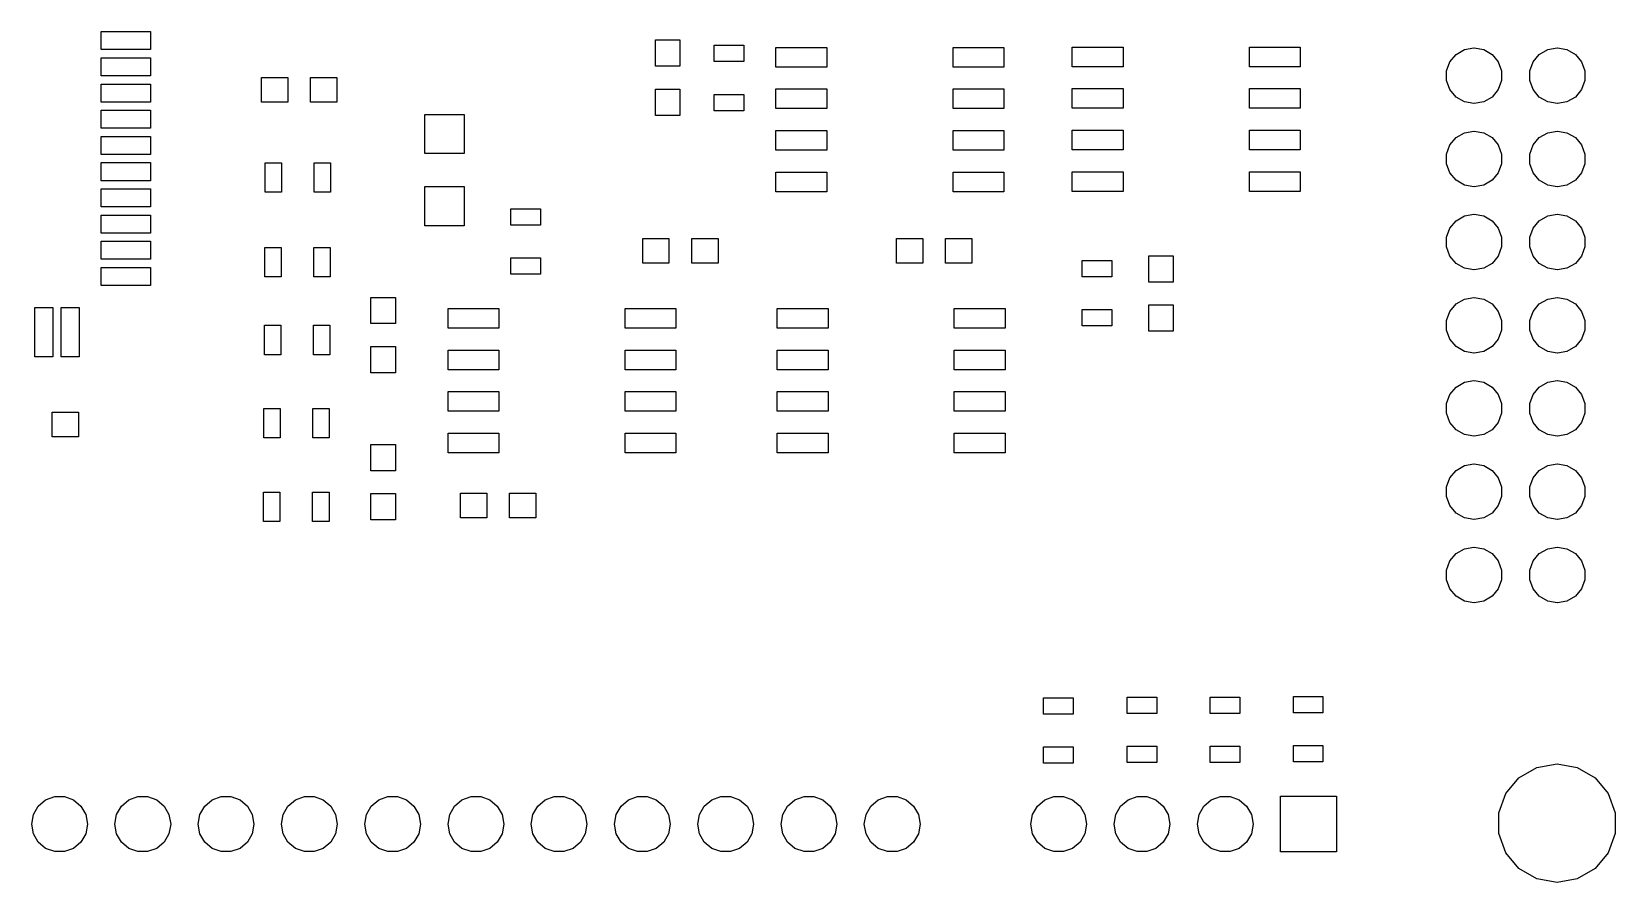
# Model space of a CAD drawing. Extents: x 91.5 to 189.2, y -112.8 to -61.
# Drawn here: x 140.89 to 189.2, y -112.82 to -86.84 of the extents above; entities that cross this region are included whole.
import ezdxf

# ---------------------------------------------------------------- set-up
doc = ezdxf.new("R2010")
doc.units = 0
doc.header["$MEASUREMENT"] = 0
doc.layers.add('BLACK', color=7, linetype='CONTINUOUS')

msp = doc.modelspace()

# ---------------------------------------------------------------- linework, layer by layer
at = {"layer": 'Black'}
for p, q in [((143.01, -87.395), (143.01, -86.845)), ((143.01, -86.845), (144.51, -86.845)), ((144.51, -86.845), (144.51, -87.395)), ((144.51, -87.395), (143.01, -87.395)), ((159.915, -87.9), (159.915, -87.1)), ((159.915, -87.1), (160.665, -87.1)), ((160.665, -87.1), (160.665, -87.9)), ((161.71, -87.76), (161.71, -87.26)), ((161.71, -87.26), (162.61, -87.26)), ((162.61, -87.26), (162.61, -87.76)), ((163.595, -87.925), (163.595, -87.325)), ((163.595, -87.325), (165.145, -87.325)), ((165.145, -87.325), (165.145, -87.925)), ((168.995, -87.925), (168.995, -87.325)), ((168.995, -87.325), (170.545, -87.325)), ((170.545, -87.325), (170.545, -87.925)), ((172.635, -87.915), (172.635, -87.315)), ((172.635, -87.315), (174.185, -87.315)), ((174.185, -87.315), (174.185, -87.915)), ((178.035, -87.915), (178.035, -87.315)), ((178.035, -87.315), (179.585, -87.315)), ((179.585, -87.315), (179.585, -87.915)), ((184.34, -87.5389), (184.596, -87.3913)), ((184.596, -87.3913), (184.887, -87.34)), ((184.887, -87.34), (184.893, -87.34)), ((184.893, -87.34), (185.184, -87.3913)), ((185.184, -87.3913), (185.44, -87.5389)), ((186.88, -87.5389), (187.136, -87.3913)), ((187.136, -87.3913), (187.427, -87.34)), ((187.427, -87.34), (187.433, -87.34)), ((187.433, -87.34), (187.724, -87.3913)), ((187.724, -87.3913), (187.98, -87.5389)), ((143.01, -88.195), (143.01, -87.645)), ((143.01, -87.645), (144.51, -87.645)), ((144.51, -87.645), (144.51, -88.195)), ((160.665, -87.9), (159.915, -87.9)), ((162.61, -87.76), (161.71, -87.76)), ((174.185, -87.915), (172.635, -87.915)), ((179.585, -87.915), (178.035, -87.915)), ((184.05, -88.0424), (184.151, -87.765)), ((184.151, -87.765), (184.34, -87.5389)), ((185.44, -87.5389), (185.629, -87.765)), ((185.629, -87.765), (185.73, -88.0424)), ((186.59, -88.0424), (186.691, -87.765)), ((186.691, -87.765), (186.88, -87.5389)), ((187.98, -87.5389), (188.169, -87.765)), ((188.169, -87.765), (188.27, -88.0424)), ((144.51, -88.195), (143.01, -88.195)), ((147.9, -88.995), (147.9, -88.245)), ((147.9, -88.245), (148.7, -88.245)), ((148.7, -88.245), (148.7, -88.995)), ((149.4, -88.995), (149.4, -88.245)), ((149.4, -88.245), (150.2, -88.245)), ((150.2, -88.245), (150.2, -88.995)), ((165.145, -87.925), (163.595, -87.925)), ((170.545, -87.925), (168.995, -87.925)), ((184.05, -88.3376), (184.05, -88.0424)), ((184.151, -88.615), (184.05, -88.3376)), ((185.73, -88.3376), (185.629, -88.615)), ((185.73, -88.0424), (185.73, -88.3376)), ((186.59, -88.3376), (186.59, -88.0424)), ((186.691, -88.615), (186.59, -88.3376)), ((188.27, -88.3376), (188.169, -88.615)), ((188.27, -88.0424), (188.27, -88.3376)), ((143.01, -88.995), (143.01, -88.445)), ((143.01, -88.445), (144.51, -88.445)), ((144.51, -88.445), (144.51, -88.995)), ((159.915, -89.4), (159.915, -88.6)), ((159.915, -88.6), (160.665, -88.6)), ((160.665, -88.6), (160.665, -89.4)), ((161.71, -89.26), (161.71, -88.76)), ((161.71, -88.76), (162.61, -88.76)), ((162.61, -88.76), (162.61, -89.26)), ((163.595, -89.195), (163.595, -88.595)), ((163.595, -88.595), (165.145, -88.595)), ((165.145, -88.595), (165.145, -89.195)), ((168.995, -89.195), (168.995, -88.595)), ((168.995, -88.595), (170.545, -88.595)), ((170.545, -88.595), (170.545, -89.195)), ((172.635, -89.185), (172.635, -88.585)), ((172.635, -88.585), (174.185, -88.585)), ((174.185, -88.585), (174.185, -89.185)), ((178.035, -89.185), (178.035, -88.585)), ((178.035, -88.585), (179.585, -88.585)), ((179.585, -88.585), (179.585, -89.185)), ((184.34, -88.8411), (184.151, -88.615)), ((184.596, -88.9887), (184.34, -88.8411)), ((185.44, -88.8411), (185.184, -88.9887)), ((185.629, -88.615), (185.44, -88.8411)), ((186.88, -88.8411), (186.691, -88.615)), ((187.136, -88.9887), (186.88, -88.8411)), ((187.98, -88.8411), (187.724, -88.9887)), ((188.169, -88.615), (187.98, -88.8411)), ((144.51, -88.995), (143.01, -88.995)), ((143.01, -89.795), (143.01, -89.245)), ((143.01, -89.245), (144.51, -89.245)), ((144.51, -89.245), (144.51, -89.795)), ((148.7, -88.995), (147.9, -88.995)), ((150.2, -88.995), (149.4, -88.995)), ((152.88, -90.57), (152.88, -89.37)), ((152.88, -89.37), (154.08, -89.37)), ((154.08, -89.37), (154.08, -90.57)), ((162.61, -89.26), (161.71, -89.26)), ((165.145, -89.195), (163.595, -89.195)), ((170.545, -89.195), (168.995, -89.195)), ((174.185, -89.185), (172.635, -89.185)), ((179.585, -89.185), (178.035, -89.185)), ((184.887, -89.04), (184.596, -88.9887)), ((184.893, -89.04), (184.887, -89.04)), ((185.184, -88.9887), (184.893, -89.04)), ((187.427, -89.04), (187.136, -88.9887)), ((187.433, -89.04), (187.427, -89.04)), ((187.724, -88.9887), (187.433, -89.04)), ((144.51, -89.795), (143.01, -89.795)), ((160.665, -89.4), (159.915, -89.4)), ((143.01, -90.595), (143.01, -90.045)), ((143.01, -90.045), (144.51, -90.045)), ((144.51, -90.045), (144.51, -90.595)), ((163.595, -90.465), (163.595, -89.865)), ((163.595, -89.865), (165.145, -89.865)), ((165.145, -89.865), (165.145, -90.465)), ((168.995, -90.465), (168.995, -89.865)), ((168.995, -89.865), (170.545, -89.865)), ((170.545, -89.865), (170.545, -90.465)), ((172.635, -90.455), (172.635, -89.855)), ((172.635, -89.855), (174.185, -89.855)), ((174.185, -89.855), (174.185, -90.455)), ((178.035, -90.455), (178.035, -89.855)), ((178.035, -89.855), (179.585, -89.855)), ((179.585, -89.855), (179.585, -90.455)), ((184.05, -90.5824), (184.151, -90.305)), ((184.151, -90.305), (184.34, -90.0789)), ((184.34, -90.0789), (184.596, -89.9313)), ((184.596, -89.9313), (184.887, -89.88)), ((184.887, -89.88), (184.893, -89.88)), ((184.893, -89.88), (185.184, -89.9313)), ((185.184, -89.9313), (185.44, -90.0789)), ((185.44, -90.0789), (185.629, -90.305)), ((185.629, -90.305), (185.73, -90.5824)), ((186.59, -90.5824), (186.691, -90.305)), ((186.691, -90.305), (186.88, -90.0789)), ((186.88, -90.0789), (187.136, -89.9313)), ((187.136, -89.9313), (187.427, -89.88)), ((187.427, -89.88), (187.433, -89.88)), ((187.433, -89.88), (187.724, -89.9313)), ((187.724, -89.9313), (187.98, -90.0789)), ((187.98, -90.0789), (188.169, -90.305)), ((188.169, -90.305), (188.27, -90.5824)), ((144.51, -90.595), (143.01, -90.595)), ((154.08, -90.57), (152.88, -90.57)), ((165.145, -90.465), (163.595, -90.465)), ((170.545, -90.465), (168.995, -90.465)), ((174.185, -90.455), (172.635, -90.455)), ((179.585, -90.455), (178.035, -90.455)), ((184.05, -90.8776), (184.05, -90.5824)), ((185.73, -90.5824), (185.73, -90.8776)), ((186.59, -90.8776), (186.59, -90.5824)), ((188.27, -90.5824), (188.27, -90.8776)), ((143.01, -91.395), (143.01, -90.845)), ((143.01, -90.845), (144.51, -90.845)), ((144.51, -90.845), (144.51, -91.395)), ((148.01, -91.75), (148.01, -90.85)), ((148.01, -90.85), (148.51, -90.85)), ((148.51, -90.85), (148.51, -91.75)), ((149.51, -91.75), (149.51, -90.85)), ((149.51, -90.85), (150.01, -90.85)), ((150.01, -90.85), (150.01, -91.75)), ((163.595, -91.735), (163.595, -91.135)), ((163.595, -91.135), (165.145, -91.135)), ((165.145, -91.135), (165.145, -91.735)), ((168.995, -91.735), (168.995, -91.135)), ((168.995, -91.135), (170.545, -91.135)), ((170.545, -91.135), (170.545, -91.735)), ((172.635, -91.725), (172.635, -91.125)), ((172.635, -91.125), (174.185, -91.125)), ((174.185, -91.125), (174.185, -91.725)), ((178.035, -91.725), (178.035, -91.125)), ((178.035, -91.125), (179.585, -91.125)), ((179.585, -91.125), (179.585, -91.725)), ((184.151, -91.155), (184.05, -90.8776)), ((184.34, -91.3811), (184.151, -91.155)), ((185.629, -91.155), (185.44, -91.3811)), ((185.73, -90.8776), (185.629, -91.155)), ((186.691, -91.155), (186.59, -90.8776)), ((186.88, -91.3811), (186.691, -91.155)), ((188.169, -91.155), (187.98, -91.3811)), ((188.27, -90.8776), (188.169, -91.155)), ((144.51, -91.395), (143.01, -91.395)), ((143.01, -92.195), (143.01, -91.645)), ((143.01, -91.645), (144.51, -91.645)), ((144.51, -91.645), (144.51, -92.195)), ((148.51, -91.75), (148.01, -91.75)), ((150.01, -91.75), (149.51, -91.75)), ((152.88, -92.77), (152.88, -91.57)), ((152.88, -91.57), (154.08, -91.57)), ((154.08, -91.57), (154.08, -92.77)), ((165.145, -91.735), (163.595, -91.735)), ((170.545, -91.735), (168.995, -91.735)), ((174.185, -91.725), (172.635, -91.725)), ((179.585, -91.725), (178.035, -91.725)), ((184.596, -91.5287), (184.34, -91.3811)), ((184.887, -91.58), (184.596, -91.5287)), ((184.893, -91.58), (184.887, -91.58)), ((185.184, -91.5287), (184.893, -91.58)), ((185.44, -91.3811), (185.184, -91.5287)), ((187.136, -91.5287), (186.88, -91.3811)), ((187.427, -91.58), (187.136, -91.5287)), ((187.433, -91.58), (187.427, -91.58)), ((187.724, -91.5287), (187.433, -91.58)), ((187.98, -91.3811), (187.724, -91.5287)), ((144.51, -92.195), (143.01, -92.195)), ((155.51, -92.75), (155.51, -92.25)), ((155.51, -92.25), (156.41, -92.25)), ((156.41, -92.25), (156.41, -92.75)), ((143.01, -92.995), (143.01, -92.445)), ((143.01, -92.445), (144.51, -92.445)), ((144.51, -92.445), (144.51, -92.995)), ((156.41, -92.75), (155.51, -92.75)), ((184.151, -92.845), (184.34, -92.6189)), ((184.34, -92.6189), (184.596, -92.4713)), ((184.596, -92.4713), (184.887, -92.42)), ((184.887, -92.42), (184.893, -92.42)), ((184.893, -92.42), (185.184, -92.4713)), ((185.184, -92.4713), (185.44, -92.6189)), ((185.44, -92.6189), (185.629, -92.845)), ((186.691, -92.845), (186.88, -92.6189)), ((186.88, -92.6189), (187.136, -92.4713)), ((187.136, -92.4713), (187.427, -92.42)), ((187.427, -92.42), (187.433, -92.42)), ((187.433, -92.42), (187.724, -92.4713)), ((187.724, -92.4713), (187.98, -92.6189)), ((187.98, -92.6189), (188.169, -92.845)), ((144.51, -92.995), (143.01, -92.995)), ((154.08, -92.77), (152.88, -92.77)), ((159.53, -93.915), (159.53, -93.165)), ((159.53, -93.165), (160.33, -93.165)), ((160.33, -93.165), (160.33, -93.915)), ((161.03, -93.915), (161.03, -93.165)), ((161.03, -93.165), (161.83, -93.165)), ((161.83, -93.165), (161.83, -93.915)), ((167.27, -93.915), (167.27, -93.165)), ((167.27, -93.165), (168.07, -93.165)), ((168.07, -93.165), (168.07, -93.915)), ((168.77, -93.915), (168.77, -93.165)), ((168.77, -93.165), (169.57, -93.165)), ((169.57, -93.165), (169.57, -93.915)), ((184.05, -93.1224), (184.151, -92.845)), ((184.05, -93.4176), (184.05, -93.1224)), ((185.629, -92.845), (185.73, -93.1224)), ((185.73, -93.1224), (185.73, -93.4176)), ((186.59, -93.1224), (186.691, -92.845)), ((186.59, -93.4176), (186.59, -93.1224)), ((188.169, -92.845), (188.27, -93.1224)), ((188.27, -93.1224), (188.27, -93.4176)), ((143.01, -93.795), (143.01, -93.245)), ((143.01, -93.245), (144.51, -93.245)), ((144.51, -93.245), (144.51, -93.795)), ((148, -94.33), (148, -93.43)), ((148, -93.43), (148.5, -93.43)), ((148.5, -93.43), (148.5, -94.33)), ((149.5, -94.33), (149.5, -93.43)), ((149.5, -93.43), (150, -93.43)), ((150, -93.43), (150, -94.33)), ((174.965, -94.49), (174.965, -93.69)), ((174.965, -93.69), (175.715, -93.69)), ((175.715, -93.69), (175.715, -94.49)), ((184.151, -93.695), (184.05, -93.4176)), ((184.34, -93.9211), (184.151, -93.695)), ((185.629, -93.695), (185.44, -93.9211)), ((185.73, -93.4176), (185.629, -93.695)), ((186.691, -93.695), (186.59, -93.4176)), ((186.88, -93.9211), (186.691, -93.695)), ((188.169, -93.695), (187.98, -93.9211)), ((188.27, -93.4176), (188.169, -93.695)), ((144.51, -93.795), (143.01, -93.795)), ((143.01, -94.595), (143.01, -94.045)), ((143.01, -94.045), (144.51, -94.045)), ((144.51, -94.045), (144.51, -94.595)), ((155.51, -94.25), (155.51, -93.75)), ((155.51, -93.75), (156.41, -93.75)), ((156.41, -93.75), (156.41, -94.25)), ((160.33, -93.915), (159.53, -93.915)), ((161.83, -93.915), (161.03, -93.915)), ((168.07, -93.915), (167.27, -93.915)), ((169.57, -93.915), (168.77, -93.915)), ((172.94, -94.33), (172.94, -93.83)), ((172.94, -93.83), (173.84, -93.83)), ((173.84, -93.83), (173.84, -94.33)), ((184.596, -94.0687), (184.34, -93.9211)), ((184.887, -94.12), (184.596, -94.0687)), ((184.893, -94.12), (184.887, -94.12)), ((185.184, -94.0687), (184.893, -94.12)), ((185.44, -93.9211), (185.184, -94.0687)), ((187.136, -94.0687), (186.88, -93.9211)), ((187.427, -94.12), (187.136, -94.0687)), ((187.433, -94.12), (187.427, -94.12)), ((187.724, -94.0687), (187.433, -94.12)), ((187.98, -93.9211), (187.724, -94.0687)), ((144.51, -94.595), (143.01, -94.595)), ((148.5, -94.33), (148, -94.33)), ((150, -94.33), (149.5, -94.33)), ((156.41, -94.25), (155.51, -94.25)), ((173.84, -94.33), (172.94, -94.33)), ((175.715, -94.49), (174.965, -94.49)), ((151.235, -95.76), (151.235, -94.96)), ((151.235, -94.96), (151.985, -94.96)), ((151.985, -94.96), (151.985, -95.76)), ((184.151, -95.385), (184.34, -95.1589)), ((184.34, -95.1589), (184.596, -95.0113)), ((184.596, -95.0113), (184.887, -94.96)), ((184.887, -94.96), (184.893, -94.96)), ((184.893, -94.96), (185.184, -95.0113)), ((185.184, -95.0113), (185.44, -95.1589)), ((185.44, -95.1589), (185.629, -95.385)), ((186.691, -95.385), (186.88, -95.1589)), ((186.88, -95.1589), (187.136, -95.0113)), ((187.136, -95.0113), (187.427, -94.96)), ((187.427, -94.96), (187.433, -94.96)), ((187.433, -94.96), (187.724, -95.0113)), ((187.724, -95.0113), (187.98, -95.1589)), ((187.98, -95.1589), (188.169, -95.385)), ((140.985, -96.77), (140.985, -95.27)), ((140.985, -95.27), (141.535, -95.27)), ((141.535, -95.27), (141.535, -96.77)), ((141.785, -96.77), (141.785, -95.27)), ((141.785, -95.27), (142.335, -95.27)), ((142.335, -95.27), (142.335, -96.77)), ((153.595, -95.895), (153.595, -95.295)), ((153.595, -95.295), (155.145, -95.295)), ((155.145, -95.295), (155.145, -95.895)), ((158.995, -95.895), (158.995, -95.295)), ((158.995, -95.295), (160.545, -95.295)), ((160.545, -95.295), (160.545, -95.895)), ((163.635, -95.895), (163.635, -95.295)), ((163.635, -95.295), (165.185, -95.295)), ((165.185, -95.295), (165.185, -95.895)), ((169.035, -95.895), (169.035, -95.295)), ((169.035, -95.295), (170.585, -95.295)), ((170.585, -95.295), (170.585, -95.895)), ((172.94, -95.83), (172.94, -95.33)), ((172.94, -95.33), (173.84, -95.33)), ((173.84, -95.33), (173.84, -95.83)), ((174.965, -95.99), (174.965, -95.19)), ((174.965, -95.19), (175.715, -95.19)), ((175.715, -95.19), (175.715, -95.99)), ((184.05, -95.6624), (184.151, -95.385)), ((185.629, -95.385), (185.73, -95.6624)), ((186.59, -95.6624), (186.691, -95.385)), ((188.169, -95.385), (188.27, -95.6624)), ((147.99, -96.71), (147.99, -95.81)), ((147.99, -95.81), (148.49, -95.81)), ((148.49, -95.81), (148.49, -96.71)), ((149.49, -96.71), (149.49, -95.81)), ((149.49, -95.81), (149.99, -95.81)), ((149.99, -95.81), (149.99, -96.71)), ((151.985, -95.76), (151.235, -95.76)), ((155.145, -95.895), (153.595, -95.895)), ((160.545, -95.895), (158.995, -95.895)), ((165.185, -95.895), (163.635, -95.895)), ((170.585, -95.895), (169.035, -95.895)), ((173.84, -95.83), (172.94, -95.83)), ((175.715, -95.99), (174.965, -95.99)), ((184.05, -95.9576), (184.05, -95.6624)), ((184.151, -96.235), (184.05, -95.9576)), ((185.73, -95.9576), (185.629, -96.235)), ((185.73, -95.6624), (185.73, -95.9576)), ((186.59, -95.9576), (186.59, -95.6624)), ((186.691, -96.235), (186.59, -95.9576)), ((188.27, -95.9576), (188.169, -96.235)), ((188.27, -95.6624), (188.27, -95.9576)), ((151.235, -97.26), (151.235, -96.46)), ((151.235, -96.46), (151.985, -96.46)), ((151.985, -96.46), (151.985, -97.26)), ((153.595, -97.165), (153.595, -96.565)), ((153.595, -96.565), (155.145, -96.565)), ((155.145, -96.565), (155.145, -97.165)), ((158.995, -97.165), (158.995, -96.565)), ((158.995, -96.565), (160.545, -96.565)), ((160.545, -96.565), (160.545, -97.165)), ((163.635, -97.165), (163.635, -96.565)), ((163.635, -96.565), (165.185, -96.565)), ((165.185, -96.565), (165.185, -97.165)), ((169.035, -97.165), (169.035, -96.565)), ((169.035, -96.565), (170.585, -96.565)), ((170.585, -96.565), (170.585, -97.165)), ((184.34, -96.4611), (184.151, -96.235)), ((184.596, -96.6087), (184.34, -96.4611)), ((184.887, -96.66), (184.596, -96.6087)), ((185.184, -96.6087), (184.893, -96.66)), ((185.44, -96.4611), (185.184, -96.6087)), ((185.629, -96.235), (185.44, -96.4611)), ((186.88, -96.4611), (186.691, -96.235)), ((187.136, -96.6087), (186.88, -96.4611)), ((187.427, -96.66), (187.136, -96.6087)), ((187.724, -96.6087), (187.433, -96.66)), ((187.98, -96.4611), (187.724, -96.6087)), ((188.169, -96.235), (187.98, -96.4611)), ((141.535, -96.77), (140.985, -96.77)), ((142.335, -96.77), (141.785, -96.77)), ((148.49, -96.71), (147.99, -96.71)), ((149.99, -96.71), (149.49, -96.71)), ((184.893, -96.66), (184.887, -96.66)), ((187.433, -96.66), (187.427, -96.66)), ((151.985, -97.26), (151.235, -97.26)), ((155.145, -97.165), (153.595, -97.165)), ((160.545, -97.165), (158.995, -97.165)), ((165.185, -97.165), (163.635, -97.165)), ((170.585, -97.165), (169.035, -97.165)), ((184.34, -97.6989), (184.596, -97.5513)), ((184.596, -97.5513), (184.887, -97.5)), ((184.887, -97.5), (184.893, -97.5)), ((184.893, -97.5), (185.184, -97.5513)), ((185.184, -97.5513), (185.44, -97.6989)), ((186.88, -97.6989), (187.136, -97.5513)), ((187.136, -97.5513), (187.427, -97.5)), ((187.427, -97.5), (187.433, -97.5)), ((187.433, -97.5), (187.724, -97.5513)), ((187.724, -97.5513), (187.98, -97.6989)), ((153.595, -98.435), (153.595, -97.835)), ((153.595, -97.835), (155.145, -97.835)), ((155.145, -97.835), (155.145, -98.435)), ((158.995, -98.435), (158.995, -97.835)), ((158.995, -97.835), (160.545, -97.835)), ((160.545, -97.835), (160.545, -98.435)), ((163.635, -98.435), (163.635, -97.835)), ((163.635, -97.835), (165.185, -97.835)), ((165.185, -97.835), (165.185, -98.435)), ((169.035, -98.435), (169.035, -97.835)), ((169.035, -97.835), (170.585, -97.835)), ((170.585, -97.835), (170.585, -98.435)), ((184.05, -98.2024), (184.151, -97.925)), ((184.151, -97.925), (184.34, -97.6989)), ((185.44, -97.6989), (185.629, -97.925)), ((185.629, -97.925), (185.73, -98.2024)), ((186.59, -98.2024), (186.691, -97.925)), ((186.691, -97.925), (186.88, -97.6989)), ((187.98, -97.6989), (188.169, -97.925)), ((188.169, -97.925), (188.27, -98.2024)), ((141.52, -99.215), (141.52, -98.465)), ((141.52, -98.465), (142.32, -98.465)), ((142.32, -98.465), (142.32, -99.215)), ((147.97, -99.25), (147.97, -98.35)), ((147.97, -98.35), (148.47, -98.35)), ((148.47, -98.35), (148.47, -99.25)), ((149.47, -99.25), (149.47, -98.35)), ((149.47, -98.35), (149.97, -98.35)), ((149.97, -98.35), (149.97, -99.25)), ((155.145, -98.435), (153.595, -98.435)), ((160.545, -98.435), (158.995, -98.435)), ((165.185, -98.435), (163.635, -98.435)), ((170.585, -98.435), (169.035, -98.435)), ((184.05, -98.4976), (184.05, -98.2024)), ((184.151, -98.775), (184.05, -98.4976)), ((185.73, -98.4976), (185.629, -98.775)), ((185.73, -98.2024), (185.73, -98.4976)), ((186.59, -98.4976), (186.59, -98.2024)), ((186.691, -98.775), (186.59, -98.4976)), ((188.27, -98.4976), (188.169, -98.775)), ((188.27, -98.2024), (188.27, -98.4976)), ((184.34, -99.0011), (184.151, -98.775)), ((184.596, -99.1487), (184.34, -99.0011)), ((185.44, -99.0011), (185.184, -99.1487)), ((185.629, -98.775), (185.44, -99.0011)), ((186.88, -99.0011), (186.691, -98.775)), ((187.136, -99.1487), (186.88, -99.0011)), ((187.98, -99.0011), (187.724, -99.1487)), ((188.169, -98.775), (187.98, -99.0011)), ((142.32, -99.215), (141.52, -99.215)), ((148.47, -99.25), (147.97, -99.25)), ((149.97, -99.25), (149.47, -99.25)), ((151.235, -100.25), (151.235, -99.45)), ((151.235, -99.45), (151.985, -99.45)), ((151.985, -99.45), (151.985, -100.25)), ((153.595, -99.705), (153.595, -99.105)), ((153.595, -99.105), (155.145, -99.105)), ((155.145, -99.105), (155.145, -99.705)), ((158.995, -99.705), (158.995, -99.105)), ((158.995, -99.105), (160.545, -99.105)), ((160.545, -99.105), (160.545, -99.705)), ((163.635, -99.705), (163.635, -99.105)), ((163.635, -99.105), (165.185, -99.105)), ((165.185, -99.105), (165.185, -99.705)), ((169.035, -99.705), (169.035, -99.105)), ((169.035, -99.105), (170.585, -99.105)), ((170.585, -99.105), (170.585, -99.705)), ((184.887, -99.2), (184.596, -99.1487)), ((184.893, -99.2), (184.887, -99.2)), ((185.184, -99.1487), (184.893, -99.2)), ((187.427, -99.2), (187.136, -99.1487)), ((187.433, -99.2), (187.427, -99.2)), ((187.724, -99.1487), (187.433, -99.2)), ((155.145, -99.705), (153.595, -99.705)), ((160.545, -99.705), (158.995, -99.705)), ((165.185, -99.705), (163.635, -99.705)), ((170.585, -99.705), (169.035, -99.705)), ((151.985, -100.25), (151.235, -100.25)), ((184.05, -100.742), (184.151, -100.465)), ((184.151, -100.465), (184.34, -100.239)), ((184.34, -100.239), (184.596, -100.091)), ((184.596, -100.091), (184.887, -100.04)), ((184.887, -100.04), (184.893, -100.04)), ((184.893, -100.04), (185.184, -100.091)), ((185.184, -100.091), (185.44, -100.239)), ((185.44, -100.239), (185.629, -100.465)), ((185.629, -100.465), (185.73, -100.742)), ((186.59, -100.742), (186.691, -100.465)), ((186.691, -100.465), (186.88, -100.239)), ((186.88, -100.239), (187.136, -100.091)), ((187.136, -100.091), (187.427, -100.04)), ((187.427, -100.04), (187.433, -100.04)), ((187.433, -100.04), (187.724, -100.091)), ((187.724, -100.091), (187.98, -100.239)), ((187.98, -100.239), (188.169, -100.465)), ((188.169, -100.465), (188.27, -100.742)), ((147.96, -101.8), (147.96, -100.9)), ((147.96, -100.9), (148.46, -100.9)), ((148.46, -100.9), (148.46, -101.8)), ((149.46, -101.8), (149.46, -100.9)), ((149.46, -100.9), (149.96, -100.9)), ((149.96, -100.9), (149.96, -101.8)), ((151.235, -101.75), (151.235, -100.95)), ((151.235, -100.95), (151.985, -100.95)), ((151.985, -100.95), (151.985, -101.75)), ((153.97, -101.685), (153.97, -100.935)), ((153.97, -100.935), (154.77, -100.935)), ((154.77, -100.935), (154.77, -101.685)), ((155.47, -101.685), (155.47, -100.935)), ((155.47, -100.935), (156.27, -100.935)), ((156.27, -100.935), (156.27, -101.685)), ((184.05, -101.038), (184.05, -100.742)), ((185.73, -100.742), (185.73, -101.038)), ((186.59, -101.038), (186.59, -100.742)), ((188.27, -100.742), (188.27, -101.038)), ((184.151, -101.315), (184.05, -101.038)), ((184.34, -101.541), (184.151, -101.315)), ((185.629, -101.315), (185.44, -101.541)), ((185.73, -101.038), (185.629, -101.315)), ((186.691, -101.315), (186.59, -101.038)), ((186.88, -101.541), (186.691, -101.315)), ((188.169, -101.315), (187.98, -101.541)), ((188.27, -101.038), (188.169, -101.315)), ((148.46, -101.8), (147.96, -101.8)), ((149.96, -101.8), (149.46, -101.8)), ((151.985, -101.75), (151.235, -101.75)), ((154.77, -101.685), (153.97, -101.685)), ((156.27, -101.685), (155.47, -101.685)), ((184.596, -101.689), (184.34, -101.541)), ((184.887, -101.74), (184.596, -101.689)), ((184.893, -101.74), (184.887, -101.74)), ((185.184, -101.689), (184.893, -101.74)), ((185.44, -101.541), (185.184, -101.689)), ((187.136, -101.689), (186.88, -101.541)), ((187.427, -101.74), (187.136, -101.689)), ((187.433, -101.74), (187.427, -101.74)), ((187.724, -101.689), (187.433, -101.74)), ((187.98, -101.541), (187.724, -101.689)), ((184.151, -103.005), (184.34, -102.779)), ((184.34, -102.779), (184.596, -102.631)), ((184.596, -102.631), (184.887, -102.58)), ((184.887, -102.58), (184.893, -102.58)), ((184.893, -102.58), (185.184, -102.631)), ((185.184, -102.631), (185.44, -102.779)), ((185.44, -102.779), (185.629, -103.005)), ((186.691, -103.005), (186.88, -102.779)), ((186.88, -102.779), (187.136, -102.631)), ((187.136, -102.631), (187.427, -102.58)), ((187.427, -102.58), (187.433, -102.58)), ((187.433, -102.58), (187.724, -102.631)), ((187.724, -102.631), (187.98, -102.779)), ((187.98, -102.779), (188.169, -103.005)), ((184.05, -103.282), (184.151, -103.005)), ((184.05, -103.578), (184.05, -103.282)), ((185.629, -103.005), (185.73, -103.282)), ((185.73, -103.282), (185.73, -103.578)), ((186.59, -103.282), (186.691, -103.005)), ((186.59, -103.578), (186.59, -103.282)), ((188.169, -103.005), (188.27, -103.282)), ((188.27, -103.282), (188.27, -103.578)), ((184.151, -103.855), (184.05, -103.578)), ((184.34, -104.081), (184.151, -103.855)), ((185.629, -103.855), (185.44, -104.081)), ((185.73, -103.578), (185.629, -103.855)), ((186.691, -103.855), (186.59, -103.578)), ((186.88, -104.081), (186.691, -103.855)), ((188.169, -103.855), (187.98, -104.081)), ((188.27, -103.578), (188.169, -103.855)), ((184.596, -104.229), (184.34, -104.081)), ((184.887, -104.28), (184.596, -104.229)), ((184.893, -104.28), (184.887, -104.28)), ((185.184, -104.229), (184.893, -104.28)), ((185.44, -104.081), (185.184, -104.229)), ((187.136, -104.229), (186.88, -104.081)), ((187.427, -104.28), (187.136, -104.229)), ((187.433, -104.28), (187.427, -104.28)), ((187.724, -104.229), (187.433, -104.28)), ((187.98, -104.081), (187.724, -104.229)), ((171.76, -107.68), (171.76, -107.18)), ((171.76, -107.18), (172.66, -107.18)), ((172.66, -107.18), (172.66, -107.68)), ((174.31, -107.66), (174.31, -107.16)), ((174.31, -107.16), (175.21, -107.16)), ((175.21, -107.16), (175.21, -107.66)), ((176.84, -107.66), (176.84, -107.16)), ((176.84, -107.16), (177.74, -107.16)), ((177.74, -107.16), (177.74, -107.66)), ((179.38, -107.64), (179.38, -107.14)), ((179.38, -107.14), (180.28, -107.14)), ((180.28, -107.14), (180.28, -107.64)), ((172.66, -107.68), (171.76, -107.68)), ((175.21, -107.66), (174.31, -107.66)), ((177.74, -107.66), (176.84, -107.66)), ((180.28, -107.64), (179.38, -107.64)), ((171.76, -109.18), (171.76, -108.68)), ((171.76, -108.68), (172.66, -108.68)), ((172.66, -108.68), (172.66, -109.18)), ((174.31, -109.16), (174.31, -108.66)), ((174.31, -108.66), (175.21, -108.66)), ((175.21, -108.66), (175.21, -109.16)), ((176.84, -109.16), (176.84, -108.66)), ((176.84, -108.66), (177.74, -108.66)), ((177.74, -108.66), (177.74, -109.16)), ((179.38, -109.14), (179.38, -108.64)), ((179.38, -108.64), (180.28, -108.64)), ((180.28, -108.64), (180.28, -109.14)), ((175.21, -109.16), (174.31, -109.16)), ((177.74, -109.16), (176.84, -109.16)), ((180.28, -109.14), (179.38, -109.14)), ((172.66, -109.18), (171.76, -109.18)), ((185.855, -110.107), (186.259, -109.626)), ((186.259, -109.626), (186.802, -109.312)), ((186.802, -109.312), (187.42, -109.203)), ((187.42, -109.203), (188.038, -109.312)), ((188.038, -109.312), (188.581, -109.626)), ((188.581, -109.626), (188.985, -110.107)), ((185.641, -110.696), (185.855, -110.107)), ((188.985, -110.107), (189.199, -110.696)), ((140.941, -110.746), (141.089, -110.49)), ((141.089, -110.49), (141.315, -110.301)), ((141.315, -110.301), (141.592, -110.2)), ((141.592, -110.2), (141.888, -110.2)), ((141.888, -110.2), (142.165, -110.301)), ((142.165, -110.301), (142.391, -110.49)), ((142.391, -110.49), (142.539, -110.746)), ((143.481, -110.746), (143.629, -110.49)), ((143.629, -110.49), (143.855, -110.301)), ((143.855, -110.301), (144.132, -110.2)), ((144.132, -110.2), (144.428, -110.2)), ((144.428, -110.2), (144.705, -110.301)), ((144.705, -110.301), (144.931, -110.49)), ((144.931, -110.49), (145.079, -110.746)), ((146.021, -110.746), (146.169, -110.49)), ((146.169, -110.49), (146.395, -110.301)), ((146.395, -110.301), (146.672, -110.2)), ((146.672, -110.2), (146.968, -110.2)), ((146.968, -110.2), (147.245, -110.301)), ((147.245, -110.301), (147.471, -110.49)), ((147.471, -110.49), (147.619, -110.746)), ((148.561, -110.746), (148.709, -110.49)), ((148.709, -110.49), (148.935, -110.301)), ((148.935, -110.301), (149.212, -110.2)), ((149.212, -110.2), (149.508, -110.2)), ((149.508, -110.2), (149.785, -110.301)), ((149.785, -110.301), (150.011, -110.49)), ((150.011, -110.49), (150.159, -110.746)), ((151.101, -110.746), (151.249, -110.49)), ((151.249, -110.49), (151.475, -110.301)), ((151.475, -110.301), (151.752, -110.2)), ((151.752, -110.2), (152.048, -110.2)), ((152.048, -110.2), (152.325, -110.301)), ((152.325, -110.301), (152.551, -110.49)), ((152.551, -110.49), (152.699, -110.746)), ((153.641, -110.746), (153.789, -110.49)), ((153.789, -110.49), (154.015, -110.301)), ((154.015, -110.301), (154.292, -110.2)), ((154.292, -110.2), (154.588, -110.2)), ((154.588, -110.2), (154.865, -110.301)), ((154.865, -110.301), (155.091, -110.49)), ((155.091, -110.49), (155.239, -110.746)), ((156.181, -110.746), (156.329, -110.49)), ((156.329, -110.49), (156.555, -110.301)), ((156.555, -110.301), (156.832, -110.2)), ((156.832, -110.2), (157.128, -110.2)), ((157.128, -110.2), (157.405, -110.301)), ((157.405, -110.301), (157.631, -110.49)), ((157.631, -110.49), (157.779, -110.746)), ((158.721, -110.746), (158.869, -110.49)), ((158.869, -110.49), (159.095, -110.301)), ((159.095, -110.301), (159.372, -110.2)), ((159.372, -110.2), (159.668, -110.2)), ((159.668, -110.2), (159.945, -110.301)), ((159.945, -110.301), (160.171, -110.49)), ((160.171, -110.49), (160.319, -110.746)), ((161.261, -110.746), (161.409, -110.49)), ((161.409, -110.49), (161.635, -110.301)), ((161.635, -110.301), (161.912, -110.2)), ((161.912, -110.2), (162.208, -110.2)), ((162.208, -110.2), (162.485, -110.301)), ((162.485, -110.301), (162.711, -110.49)), ((162.711, -110.49), (162.859, -110.746)), ((163.801, -110.746), (163.949, -110.49)), ((163.949, -110.49), (164.175, -110.301)), ((164.175, -110.301), (164.452, -110.2)), ((164.452, -110.2), (164.748, -110.2)), ((164.748, -110.2), (165.025, -110.301)), ((165.025, -110.301), (165.251, -110.49)), ((165.251, -110.49), (165.399, -110.746)), ((166.341, -110.746), (166.489, -110.49)), ((166.489, -110.49), (166.715, -110.301)), ((166.715, -110.301), (166.992, -110.2)), ((166.992, -110.2), (167.288, -110.2)), ((167.288, -110.2), (167.565, -110.301)), ((167.565, -110.301), (167.791, -110.49)), ((167.791, -110.49), (167.939, -110.746)), ((171.421, -110.746), (171.569, -110.49)), ((171.569, -110.49), (171.795, -110.301)), ((171.795, -110.301), (172.072, -110.2)), ((172.072, -110.2), (172.368, -110.2)), ((172.368, -110.2), (172.645, -110.301)), ((172.645, -110.301), (172.871, -110.49)), ((172.871, -110.49), (173.019, -110.746)), ((173.961, -110.746), (174.109, -110.49)), ((174.109, -110.49), (174.335, -110.301)), ((174.335, -110.301), (174.612, -110.2)), ((174.612, -110.2), (174.908, -110.2)), ((174.908, -110.2), (175.185, -110.301)), ((175.185, -110.301), (175.411, -110.49)), ((175.411, -110.49), (175.559, -110.746)), ((176.501, -110.746), (176.649, -110.49)), ((176.649, -110.49), (176.875, -110.301)), ((176.875, -110.301), (177.152, -110.2)), ((177.152, -110.2), (177.448, -110.2)), ((177.448, -110.2), (177.725, -110.301)), ((177.725, -110.301), (177.951, -110.49)), ((177.951, -110.49), (178.099, -110.746)), ((178.99, -111.89), (178.99, -110.19)), ((178.99, -110.19), (180.69, -110.19)), ((180.69, -110.19), (180.69, -111.89)), ((140.89, -111.037), (140.941, -110.746)), ((140.89, -111.043), (140.89, -111.037)), ((140.941, -111.334), (140.89, -111.043)), ((142.539, -110.746), (142.59, -111.037)), ((142.59, -111.043), (142.539, -111.334)), ((142.59, -111.037), (142.59, -111.043)), ((143.43, -111.037), (143.481, -110.746)), ((143.43, -111.043), (143.43, -111.037)), ((143.481, -111.334), (143.43, -111.043)), ((145.079, -110.746), (145.13, -111.037)), ((145.13, -111.043), (145.079, -111.334)), ((145.13, -111.037), (145.13, -111.043)), ((145.97, -111.037), (146.021, -110.746)), ((145.97, -111.043), (145.97, -111.037)), ((146.021, -111.334), (145.97, -111.043)), ((147.619, -110.746), (147.67, -111.037)), ((147.67, -111.043), (147.619, -111.334)), ((147.67, -111.037), (147.67, -111.043)), ((148.51, -111.037), (148.561, -110.746)), ((148.51, -111.043), (148.51, -111.037)), ((148.561, -111.334), (148.51, -111.043)), ((150.159, -110.746), (150.21, -111.037)), ((150.21, -111.043), (150.159, -111.334)), ((150.21, -111.037), (150.21, -111.043)), ((151.05, -111.037), (151.101, -110.746)), ((151.05, -111.043), (151.05, -111.037)), ((151.101, -111.334), (151.05, -111.043)), ((152.699, -110.746), (152.75, -111.037)), ((152.75, -111.043), (152.699, -111.334)), ((152.75, -111.037), (152.75, -111.043)), ((153.59, -111.037), (153.641, -110.746)), ((153.59, -111.043), (153.59, -111.037)), ((153.641, -111.334), (153.59, -111.043)), ((155.239, -110.746), (155.29, -111.037)), ((155.29, -111.043), (155.239, -111.334)), ((155.29, -111.037), (155.29, -111.043)), ((156.13, -111.037), (156.181, -110.746)), ((156.13, -111.043), (156.13, -111.037)), ((156.181, -111.334), (156.13, -111.043)), ((157.779, -110.746), (157.83, -111.037)), ((157.83, -111.043), (157.779, -111.334)), ((157.83, -111.037), (157.83, -111.043)), ((158.67, -111.037), (158.721, -110.746)), ((158.67, -111.043), (158.67, -111.037)), ((158.721, -111.334), (158.67, -111.043)), ((160.319, -110.746), (160.37, -111.037)), ((160.37, -111.043), (160.319, -111.334)), ((160.37, -111.037), (160.37, -111.043)), ((161.21, -111.037), (161.261, -110.746)), ((161.21, -111.043), (161.21, -111.037)), ((161.261, -111.334), (161.21, -111.043)), ((162.859, -110.746), (162.91, -111.037)), ((162.91, -111.043), (162.859, -111.334)), ((162.91, -111.037), (162.91, -111.043)), ((163.75, -111.037), (163.801, -110.746)), ((163.75, -111.043), (163.75, -111.037)), ((163.801, -111.334), (163.75, -111.043)), ((165.399, -110.746), (165.45, -111.037)), ((165.45, -111.043), (165.399, -111.334)), ((165.45, -111.037), (165.45, -111.043)), ((166.29, -111.037), (166.341, -110.746)), ((166.29, -111.043), (166.29, -111.037)), ((166.341, -111.334), (166.29, -111.043)), ((167.939, -110.746), (167.99, -111.037)), ((167.99, -111.043), (167.939, -111.334)), ((167.99, -111.037), (167.99, -111.043)), ((171.37, -111.037), (171.421, -110.746)), ((171.37, -111.043), (171.37, -111.037)), ((171.421, -111.334), (171.37, -111.043)), ((173.019, -110.746), (173.07, -111.037)), ((173.07, -111.043), (173.019, -111.334)), ((173.07, -111.037), (173.07, -111.043)), ((173.91, -111.037), (173.961, -110.746)), ((173.91, -111.043), (173.91, -111.037)), ((173.961, -111.334), (173.91, -111.043)), ((175.559, -110.746), (175.61, -111.037)), ((175.61, -111.043), (175.559, -111.334)), ((175.61, -111.037), (175.61, -111.043)), ((176.45, -111.037), (176.501, -110.746)), ((176.45, -111.043), (176.45, -111.037)), ((176.501, -111.334), (176.45, -111.043)), ((178.099, -110.746), (178.15, -111.037)), ((178.15, -111.043), (178.099, -111.334)), ((178.15, -111.037), (178.15, -111.043)), ((185.641, -111.324), (185.641, -110.696)), ((189.199, -110.696), (189.199, -111.324)), ((141.089, -111.59), (140.941, -111.334)), ((141.315, -111.779), (141.089, -111.59)), ((142.391, -111.59), (142.165, -111.779)), ((142.539, -111.334), (142.391, -111.59)), ((143.629, -111.59), (143.481, -111.334)), ((143.855, -111.779), (143.629, -111.59)), ((144.931, -111.59), (144.705, -111.779)), ((145.079, -111.334), (144.931, -111.59)), ((146.169, -111.59), (146.021, -111.334)), ((146.395, -111.779), (146.169, -111.59)), ((147.471, -111.59), (147.245, -111.779)), ((147.619, -111.334), (147.471, -111.59)), ((148.709, -111.59), (148.561, -111.334)), ((148.935, -111.779), (148.709, -111.59)), ((150.011, -111.59), (149.785, -111.779)), ((150.159, -111.334), (150.011, -111.59)), ((151.249, -111.59), (151.101, -111.334)), ((151.475, -111.779), (151.249, -111.59)), ((152.551, -111.59), (152.325, -111.779)), ((152.699, -111.334), (152.551, -111.59)), ((153.789, -111.59), (153.641, -111.334)), ((154.015, -111.779), (153.789, -111.59)), ((155.091, -111.59), (154.865, -111.779)), ((155.239, -111.334), (155.091, -111.59)), ((156.329, -111.59), (156.181, -111.334)), ((156.555, -111.779), (156.329, -111.59)), ((157.631, -111.59), (157.405, -111.779)), ((157.779, -111.334), (157.631, -111.59)), ((158.869, -111.59), (158.721, -111.334)), ((159.095, -111.779), (158.869, -111.59)), ((160.171, -111.59), (159.945, -111.779)), ((160.319, -111.334), (160.171, -111.59)), ((161.409, -111.59), (161.261, -111.334)), ((161.635, -111.779), (161.409, -111.59)), ((162.711, -111.59), (162.485, -111.779)), ((162.859, -111.334), (162.711, -111.59)), ((163.949, -111.59), (163.801, -111.334)), ((164.175, -111.779), (163.949, -111.59)), ((165.251, -111.59), (165.025, -111.779)), ((165.399, -111.334), (165.251, -111.59)), ((166.489, -111.59), (166.341, -111.334)), ((166.715, -111.779), (166.489, -111.59)), ((167.791, -111.59), (167.565, -111.779)), ((167.939, -111.334), (167.791, -111.59)), ((171.569, -111.59), (171.421, -111.334)), ((171.795, -111.779), (171.569, -111.59)), ((172.871, -111.59), (172.645, -111.779)), ((173.019, -111.334), (172.871, -111.59)), ((174.109, -111.59), (173.961, -111.334)), ((174.335, -111.779), (174.109, -111.59)), ((175.411, -111.59), (175.185, -111.779)), ((175.559, -111.334), (175.411, -111.59)), ((176.649, -111.59), (176.501, -111.334)), ((176.875, -111.779), (176.649, -111.59)), ((177.951, -111.59), (177.725, -111.779)), ((178.099, -111.334), (177.951, -111.59)), ((185.855, -111.913), (185.641, -111.324)), ((189.199, -111.324), (188.985, -111.913)), ((141.592, -111.88), (141.315, -111.779)), ((141.888, -111.88), (141.592, -111.88)), ((142.165, -111.779), (141.888, -111.88)), ((144.132, -111.88), (143.855, -111.779)), ((144.428, -111.88), (144.132, -111.88)), ((144.705, -111.779), (144.428, -111.88)), ((146.672, -111.88), (146.395, -111.779)), ((146.968, -111.88), (146.672, -111.88)), ((147.245, -111.779), (146.968, -111.88)), ((149.212, -111.88), (148.935, -111.779)), ((149.508, -111.88), (149.212, -111.88)), ((149.785, -111.779), (149.508, -111.88)), ((151.752, -111.88), (151.475, -111.779)), ((152.048, -111.88), (151.752, -111.88)), ((152.325, -111.779), (152.048, -111.88)), ((154.292, -111.88), (154.015, -111.779)), ((154.588, -111.88), (154.292, -111.88)), ((154.865, -111.779), (154.588, -111.88)), ((156.832, -111.88), (156.555, -111.779)), ((157.128, -111.88), (156.832, -111.88)), ((157.405, -111.779), (157.128, -111.88)), ((159.372, -111.88), (159.095, -111.779)), ((159.668, -111.88), (159.372, -111.88)), ((159.945, -111.779), (159.668, -111.88)), ((161.912, -111.88), (161.635, -111.779)), ((162.208, -111.88), (161.912, -111.88)), ((162.485, -111.779), (162.208, -111.88)), ((164.452, -111.88), (164.175, -111.779)), ((164.748, -111.88), (164.452, -111.88)), ((165.025, -111.779), (164.748, -111.88)), ((166.992, -111.88), (166.715, -111.779)), ((167.288, -111.88), (166.992, -111.88)), ((167.565, -111.779), (167.288, -111.88)), ((172.072, -111.88), (171.795, -111.779)), ((172.368, -111.88), (172.072, -111.88)), ((172.645, -111.779), (172.368, -111.88)), ((174.612, -111.88), (174.335, -111.779)), ((174.908, -111.88), (174.612, -111.88)), ((175.185, -111.779), (174.908, -111.88)), ((177.152, -111.88), (176.875, -111.779)), ((177.448, -111.88), (177.152, -111.88)), ((177.725, -111.779), (177.448, -111.88)), ((180.69, -111.89), (178.99, -111.89)), ((186.259, -112.394), (185.855, -111.913)), ((188.985, -111.913), (188.581, -112.394)), ((186.802, -112.708), (186.259, -112.394)), ((188.581, -112.394), (188.038, -112.708)), ((187.42, -112.817), (186.802, -112.708)), ((188.038, -112.708), (187.42, -112.817))]:
    msp.add_line(p, q, dxfattribs=at)

doc.saveas('drawing.dxf')
